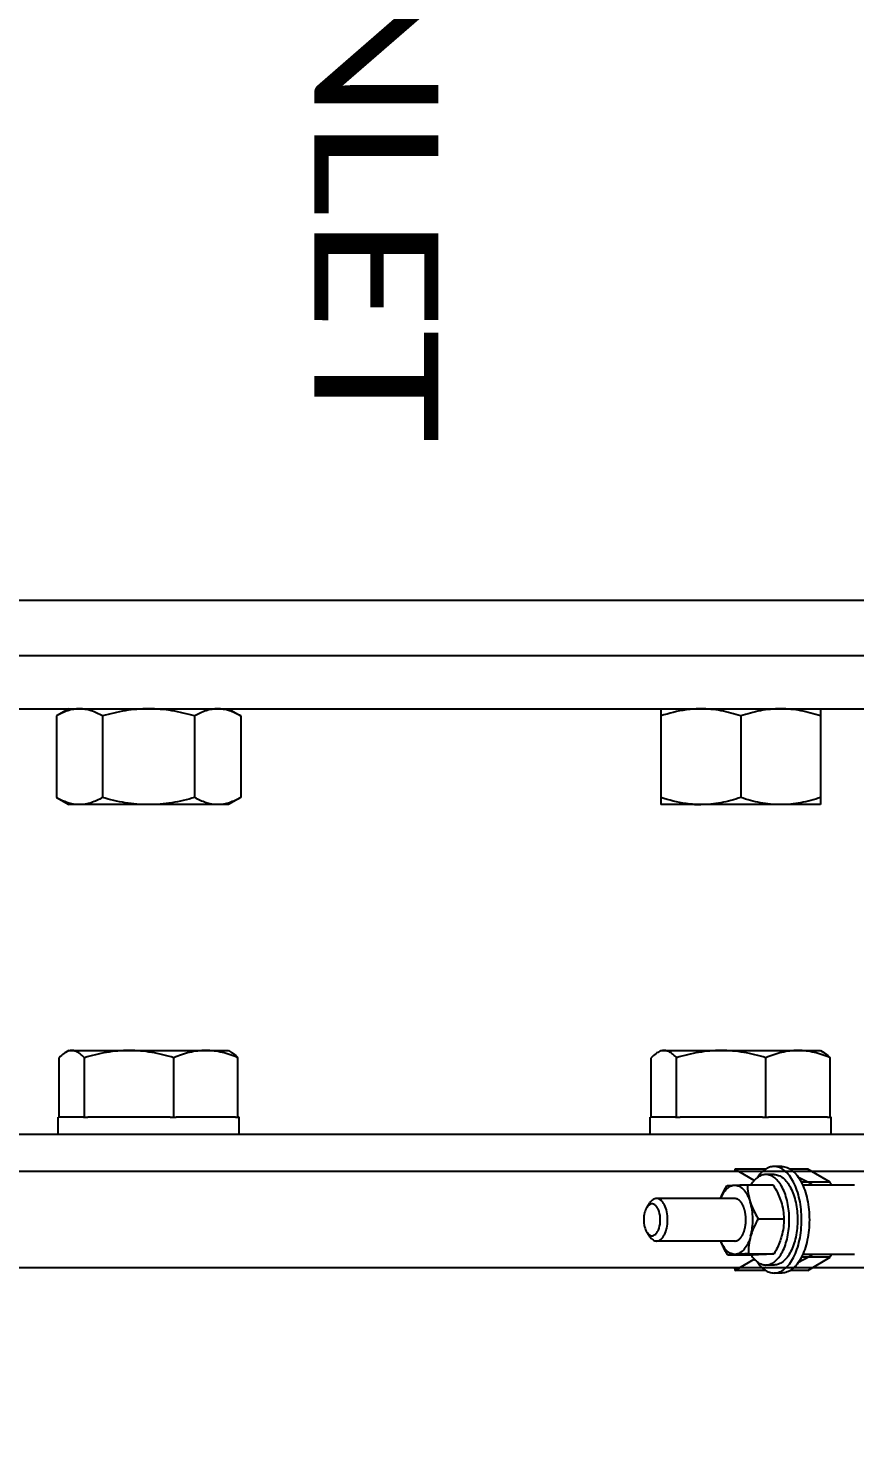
# Model space of a CAD drawing. Header units: millimetres. Extents: x 0 to 7169, y -1866 to 3918.
# Drawn here: x 4273.2 to 4428.4, y -316.7 to -50 of the extents above; entities that cross this region are included whole.
import ezdxf
from ezdxf.enums import TextEntityAlignment as Align

# ---------------------------------------------------------------- set-up
doc = ezdxf.new("R2010")
doc.units = ezdxf.units.MM
doc.header["$LTSCALE"] = 217.8
doc.header["$PDMODE"] = 3
doc.header["$PDSIZE"] = 8
doc.layers.get('0').update_dxf_attribs({"linetype": 'CONTINUOUS'})
doc.layers.get('Defpoints').update_dxf_attribs({"linetype": 'CONTINUOUS'})
doc.layers.add('00_BUW_DATUM', color=7, linetype='CONTINUOUS')
doc.layers.add('02___PRT_ALL_AXES', color=7, linetype='CONTINUOUS')
doc.styles.get("Standard").update_dxf_attribs({"font": 'calibri.ttf'})
doc.dimstyles.new('DIMSTYLE_2', dxfattribs={"dimtxt": 33.333333, "dimasz": 23.333333, "dimexe": 1.5, "dimexo": 1, "dimgap": 1.25, "dimtad": 1, "dimdsep": 46, "dimtxsty": 'Standard', "dimblk": '_FILLED', "dimblk1": '_FILLED', "dimblk2": '_FILLED', "dimcen": 0.09, "dimazin": 2, "dimtp": 0.01, "dimtm": 0.01, "dimtfac": 1, "dimtofl": 0, "dimtmove": 0, "dimatfit": 3, "dimldrblk": '_FILLED', "dimfxl": 1, "dimtolj": 1, "dimarcsym": 0})
doc.dimstyles.new('DIMSTYLE_3', dxfattribs={"dimtxt": 33.333333, "dimasz": 23.333333, "dimexe": 1.5, "dimexo": 1, "dimgap": 1.25, "dimtad": 1, "dimdec": 0, "dimdsep": 46, "dimtxsty": 'Standard', "dimblk": '_FILLED', "dimblk1": '_FILLED', "dimblk2": '_FILLED', "dimcen": 0.09, "dimazin": 2, "dimtp": 0.01, "dimtm": 0.01, "dimtfac": 1, "dimtdec": 0, "dimtofl": 0, "dimtmove": 0, "dimatfit": 3, "dimldrblk": '_FILLED', "dimfxl": 1, "dimtolj": 1, "dimarcsym": 0})

# ---------------------------------------------------------------- blocks, each defined once
blk = doc.blocks.new('_FILLED')
at = {"color": 0, "linetype": 'ByBlock'}
blk.add_solid([(0, 0), (-1, 0.214), (-1, -0.214)], dxfattribs=at)
blk = doc.blocks.new('*D309')
at = {"color": 0, "linetype": 'Continuous', "lineweight": -2}
for p, q in [((4297.96, -167.85), (4645.58, -167.85)), ((4644.08, -191.19), (4644.08, -245.65)), ((4644.07, -268.98), (4642.58, -268.98))]:
    blk.add_line(p, q, dxfattribs=at)
at = {"layer": 'Defpoints', "color": 0}
for p in [(4296.96, -167.85), (4644.08, -268.98), (4645.07, -268.98)]:
    blk.add_point(p, dxfattribs=at)
at = {"color": 0, "linetype": 'ByBlock', "lineweight": -2, "xscale": 23.3333333333, "yscale": 23.3333333333, "zscale": 23.3333333333}
for p, rotation in [((4644.08, -167.85), 90), ((4644.08, -268.98), 270)]:
    blk.add_blockref('_FILLED', p, dxfattribs=dict(at, rotation=rotation))
at = {"color": 0, "insert": (4598.39, -255.16), "char_height": 33.3333, "attachment_point": 1, "rotation": 90, "line_spacing_factor": 0.9}
blk.add_mtext('\\A1;\\A1;100', dxfattribs=at)
blk = doc.blocks.new('*D313')
at = {"color": 0, "linetype": 'Continuous', "lineweight": -2}
for p, q in [((4291.1, -167.85), (4792.54, -167.85)), ((4791.04, -191.19), (4791.04, -1344.52)), ((4578.78, -1367.85), (4792.54, -1367.85))]:
    blk.add_line(p, q, dxfattribs=at)
at = {"layer": 'Defpoints', "color": 0}
for p in [(4290.1, -167.85), (4577.78, -1367.85), (4791.04, -1367.85)]:
    blk.add_point(p, dxfattribs=at)
at = {"color": 0, "linetype": 'ByBlock', "lineweight": -2, "xscale": 23.3333333333, "yscale": 23.3333333333, "zscale": 23.3333333333}
for p, rotation in [((4791.04, -167.85), 90), ((4791.04, -1367.85), 270)]:
    blk.add_blockref('_FILLED', p, dxfattribs=dict(at, rotation=rotation))
at = {"color": 0, "insert": (4745.35, -847.12), "char_height": 33.3333, "attachment_point": 1, "rotation": 90, "line_spacing_factor": 0.9}
blk.add_mtext('\\A1;1200{\\A1; }', dxfattribs=at)
blk = doc.blocks.new('*D315')
at = {"color": 0, "linetype": 'Continuous', "lineweight": -2}
for p, q in [((4073.28, -172.53), (4073.28, 236.91)), ((4494.95, 235.41), (4096.62, 235.41)), ((4518.28, -171.19), (4518.28, 236.91))]:
    blk.add_line(p, q, dxfattribs=at)
at = {"layer": 'Defpoints', "color": 0}
for p in [(4073.28, 235.41), (4518.28, -172.19), (4073.28, -173.53)]:
    blk.add_point(p, dxfattribs=at)
at = {"color": 0, "linetype": 'ByBlock', "lineweight": -2, "xscale": 23.3333333333, "yscale": 23.3333333333, "zscale": 23.3333333333, "rotation": 180}
blk.add_blockref('_FILLED', (4073.28, 235.41), dxfattribs=at)
at = {"color": 0, "linetype": 'ByBlock', "lineweight": -2, "xscale": 23.3333333333, "yscale": 23.3333333333, "zscale": 23.3333333333}
blk.add_blockref('_FILLED', (4518.28, 235.41), dxfattribs=at)
at = {"color": 0, "insert": (4313.63, 281.11), "char_height": 33.333, "attachment_point": 2, "line_spacing_factor": 0.9}
blk.add_mtext('\\A1;%%c445', dxfattribs=at)
blk = doc.blocks.new('*D316')
at = {"color": 0, "linetype": 'Continuous', "lineweight": -2}
for p, q in [((4050.78, -161.19), (4050.78, 325.83)), ((4540.78, -161.19), (4540.78, 325.83)), ((4517.45, 324.33), (4074.12, 324.33))]:
    blk.add_line(p, q, dxfattribs=at)
at = {"layer": 'Defpoints', "color": 0}
for p in [(4050.78, 324.33), (4050.78, -162.19), (4540.78, -162.19)]:
    blk.add_point(p, dxfattribs=at)
at = {"color": 0, "linetype": 'ByBlock', "lineweight": -2, "xscale": 23.3333333333, "yscale": 23.3333333333, "zscale": 23.3333333333, "rotation": 180}
blk.add_blockref('_FILLED', (4050.78, 324.33), dxfattribs=at)
at = {"color": 0, "linetype": 'ByBlock', "lineweight": -2, "xscale": 23.3333333333, "yscale": 23.3333333333, "zscale": 23.3333333333}
blk.add_blockref('_FILLED', (4540.78, 324.33), dxfattribs=at)
at = {"color": 0, "insert": (4308.72, 370.02), "char_height": 33.333, "attachment_point": 2, "line_spacing_factor": 0.9}
blk.add_mtext('\\A1;%%c490', dxfattribs=at)

msp = doc.modelspace()

# ---------------------------------------------------------------- linework, layer by layer
at = {"color": 0, "linetype": 'Continuous'}
for p, q in [((4085.419, -157.432), (4507.919, -157.432)), ((4283.537, -254.555), (4284.399, -254.555)), ((4299.863, -254.555), (4300.989, -254.555)), ((4312.111, -254.555), (4312.582, -254.555)), ((4394.787, -254.555), (4395.649, -254.555)), ((4411.113, -254.555), (4412.239, -254.555)), ((4423.361, -254.555), (4423.832, -254.555)), ((4414.752, -263.855), (4413.298, -263.855)), ((4405.943, -264.345), (4405.872, -264.804)), ((4409.58, -266.471), (4405.943, -264.345)), ((4411.729, -264.345), (4405.943, -264.345)), ((4413.298, -265.355), (4411.759, -265.355)), ((4419.627, -264.345), (4416.321, -264.345)), ((4423.84, -266.808), (4419.627, -264.345)), ((4423.84, -266.808), (4418.428, -266.808)), ((4428.436, -267.355), (4418.676, -267.355)), ((4389.436, -271.468), (4389.977, -270.673)), ((4405.943, -269.855), (4391.233, -269.855)), ((4389.436, -276.242), (4389.977, -277.037)), ((4405.943, -277.855), (4391.233, -277.855)), ((4405.943, -283.365), (4409.58, -281.238)), ((4413.298, -282.355), (4411.759, -282.355)), ((4423.84, -280.902), (4418.428, -280.902)), ((4428.436, -280.355), (4418.676, -280.355)), ((4419.627, -283.365), (4423.84, -280.902)), ((4405.872, -282.906), (4405.943, -283.365)), ((4411.729, -283.365), (4405.943, -283.365)), ((4414.752, -283.855), (4413.298, -283.855)), ((4419.627, -283.365), (4416.321, -283.365))]:
    msp.add_line(p, q, dxfattribs=at)
for points, knots in [([(4413.298, -263.855), (4413.01, -263.855), (4412.409, -263.955), (4411.559, -264.386), (4410.771, -265.073), (4410.322, -265.652), (4410.109, -265.974)], [0, 0, 0, 0, 0.2176294, 0.4503495, 0.7092371, 1, 1, 1, 1]), ([(4413.298, -283.855), (4413.641, -283.855), (4414.365, -283.71), (4415.358, -283.101), (4416.252, -282.149), (4417.026, -280.892), (4417.658, -279.376), (4418.127, -277.655), (4418.416, -275.791), (4418.513, -273.855), (4418.416, -271.919), (4418.127, -270.055), (4417.658, -268.334), (4417.026, -266.818), (4416.252, -265.561), (4415.358, -264.609), (4414.365, -264), (4413.641, -263.855), (4413.298, -263.855)], [0, 0, 0, 0, 0.0421539, 0.0882937, 0.1410156, 0.2012625, 0.2687146, 0.3421986, 0.4199837, 0.5000002, 0.5800166, 0.6578014, 0.7312851, 0.7987371, 0.858984, 0.9117059, 0.957846, 1, 1, 1, 1]), ([(4414.752, -263.855), (4415.095, -263.855), (4415.819, -264), (4416.812, -264.609), (4417.706, -265.561), (4418.48, -266.818), (4419.112, -268.334), (4419.752, -270.682), (4419.934, -272.573), (4419.934, -273.855)], [0, 0, 0, 0, 0.0843441, 0.1766642, 0.2821541, 0.4026997, 0.5376629, 0.6846942, 1, 1, 1, 1]), ([(4411.759, -265.355), (4411.507, -265.355), (4410.981, -265.445), (4410.24, -265.832), (4409.555, -266.447), (4409.168, -266.965), (4408.985, -267.252)], [0, 0, 0, 0, 0.2163887, 0.4485529, 0.7078813, 1, 1, 1, 1]), ([(4411.759, -282.355), (4412.05, -282.355), (4412.666, -282.232), (4413.51, -281.714), (4414.27, -280.905), (4414.927, -279.837), (4415.465, -278.548), (4415.863, -277.085), (4416.109, -275.501), (4416.192, -273.855), (4416.109, -272.209), (4415.863, -270.625), (4415.465, -269.162), (4414.927, -267.873), (4414.27, -266.805), (4413.51, -265.996), (4412.666, -265.478), (4412.05, -265.355), (4411.759, -265.355)], [0, 0, 0, 0, 0.0421539, 0.0882937, 0.1410156, 0.2012625, 0.2687146, 0.3421986, 0.4199837, 0.5000002, 0.5800166, 0.6578014, 0.7312851, 0.7987371, 0.858984, 0.9117059, 0.957846, 1, 1, 1, 1]), ([(4413.298, -265.355), (4413.59, -265.355), (4414.205, -265.478), (4415.049, -265.996), (4415.809, -266.805), (4416.467, -267.873), (4417.004, -269.162), (4417.548, -271.158), (4417.703, -272.765), (4417.703, -273.855)], [0, 0, 0, 0, 0.0843441, 0.1766642, 0.2821541, 0.4026997, 0.5376629, 0.6846942, 1, 1, 1, 1]), ([(4424.077, -267.36), (4424.055, -267.317), (4423.968, -267.136), (4423.892, -266.951), (4423.84, -266.808)], [0, 0, 0, 0, 0.2423313, 1, 1, 1, 1]), ([(4389.435, -271.469), (4389.223, -271.782), (4388.92, -272.564), (4388.825, -273.386), (4388.823, -273.828)], [0, 0, 0, 0, 0.4610036, 1, 1, 1, 1]), ([(4391.932, -273.882), (4391.935, -273.346), (4391.837, -272.566), (4391.469, -271.666), (4391.121, -271.177), (4390.698, -270.875), (4390.026, -270.809), (4389.622, -271.194), (4389.435, -271.469)], [0, 0, 0, 0, 0.3335963, 0.4788397, 0.6016822, 0.7030066, 0.7929103, 1, 1, 1, 1]), ([(4391.233, -269.855), (4391.001, -269.855), (4390.484, -270.04), (4390.136, -270.439), (4389.977, -270.673)], [0, 0, 0, 0, 0.4501157, 1, 1, 1, 1]), ([(4393.306, -273.891), (4393.308, -273.374), (4393.216, -272.394), (4392.856, -271.259), (4392.42, -270.545), (4392.061, -270.16), (4391.662, -269.914), (4391.371, -269.855), (4391.233, -269.855)], [0, 0, 0, 0, 0.3153295, 0.5970882, 0.7178112, 0.8234035, 0.915729, 1, 1, 1, 1]), ([(4408.015, -273.753), (4408.011, -273.689), (4408.002, -273.563), (4407.988, -273.372), (4407.977, -273.214), (4407.969, -273.103), (4407.965, -273.039), (4407.962, -272.992), (4407.959, -272.952), (4407.957, -272.92), (4407.955, -272.901), (4407.954, -272.885), (4407.951, -272.87), (4407.946, -272.843), (4407.936, -272.791), (4407.922, -272.716), (4407.899, -272.596), (4407.876, -272.476), (4407.852, -272.356), (4407.838, -272.281), (4407.826, -272.221), (4407.818, -272.176), (4407.809, -272.131), (4407.803, -272.097), (4407.798, -272.074), (4407.796, -272.059), (4407.79, -272.043), (4407.783, -272.023), (4407.774, -271.996), (4407.763, -271.962), (4407.745, -271.908), (4407.722, -271.841), (4407.686, -271.734), (4407.65, -271.626), (4407.614, -271.519), (4407.591, -271.452), (4407.573, -271.398), (4407.562, -271.365), (4407.554, -271.341), (4407.55, -271.329), (4407.548, -271.323), (4407.545, -271.317), (4407.541, -271.31), (4407.535, -271.299), (4407.525, -271.279), (4407.51, -271.251), (4407.486, -271.207), (4407.457, -271.151), (4407.421, -271.083), (4407.386, -271.016), (4407.35, -270.949), (4407.315, -270.882), (4407.285, -270.826), (4407.261, -270.781), (4407.246, -270.753), (4407.236, -270.733), (4407.23, -270.722), (4407.226, -270.715), (4407.224, -270.709), (4407.22, -270.705), (4407.214, -270.697), (4407.201, -270.683), (4407.183, -270.661), (4407.162, -270.636), (4407.14, -270.61), (4407.112, -270.576), (4407.062, -270.516), (4407.004, -270.447), (4406.947, -270.379), (4406.911, -270.336), (4406.882, -270.302), (4406.864, -270.281), (4406.85, -270.263), (4406.839, -270.251), (4406.831, -270.239), (4406.823, -270.235), (4406.815, -270.229), (4406.805, -270.223), (4406.789, -270.212), (4406.77, -270.199), (4406.746, -270.184), (4406.715, -270.163), (4406.676, -270.137), (4406.629, -270.106), (4406.582, -270.074), (4406.535, -270.043), (4406.495, -270.017), (4406.464, -269.996), (4406.44, -269.98), (4406.423, -269.969), (4406.411, -269.961), (4406.405, -269.957), (4406.4, -269.953), (4406.396, -269.953), (4406.392, -269.952), (4406.387, -269.951), (4406.378, -269.949), (4406.364, -269.946), (4406.343, -269.941), (4406.318, -269.936), (4406.285, -269.929), (4406.243, -269.92), (4406.193, -269.909), (4406.126, -269.894), (4406.043, -269.876), (4405.976, -269.862), (4405.943, -269.855)], [0, 0, 0, 0, 0.03125, 0.0625, 0.09375, 0.109375, 0.1171875, 0.125, 0.1328125, 0.1367188, 0.140625, 0.1425781, 0.1445312, 0.1484375, 0.15625, 0.171875, 0.1875, 0.21875, 0.234375, 0.25, 0.2578125, 0.265625, 0.2734375, 0.28125, 0.2832031, 0.2851562, 0.2890625, 0.2929688, 0.296875, 0.3046875, 0.3125, 0.328125, 0.34375, 0.375, 0.390625, 0.40625, 0.4140625, 0.421875, 0.4257812, 0.4277344, 0.4287109, 0.4296875, 0.4316406, 0.4335938, 0.4375, 0.4453125, 0.453125, 0.46875, 0.484375, 0.5, 0.515625, 0.53125, 0.546875, 0.5546875, 0.5625, 0.5664062, 0.5683594, 0.5703125, 0.5712891, 0.5722656, 0.5742188, 0.578125, 0.5859375, 0.59375, 0.6015625, 0.609375, 0.625, 0.65625, 0.671875, 0.6875, 0.6953125, 0.703125, 0.7070312, 0.7109375, 0.7148438, 0.7167969, 0.71875, 0.7226562, 0.7265625, 0.734375, 0.7421875, 0.75, 0.765625, 0.78125, 0.796875, 0.8125, 0.828125, 0.8359375, 0.84375, 0.8515625, 0.8535156, 0.8554688, 0.8574219, 0.8583984, 0.859375, 0.8613281, 0.8632812, 0.8671875, 0.875, 0.8828125, 0.890625, 0.90625, 0.921875, 0.9375, 0.96875, 1, 1, 1, 1]), ([(4388.823, -273.828), (4388.821, -274.28), (4388.912, -275.12), (4389.218, -275.922), (4389.435, -276.241)], [0, 0, 0, 0, 0.538992, 1, 1, 1, 1]), ([(4389.435, -276.241), (4389.621, -276.515), (4390.02, -276.896), (4390.686, -276.839), (4391.108, -276.546), (4391.456, -276.067), (4391.827, -275.182), (4391.93, -274.412), (4391.932, -273.882)], [0, 0, 0, 0, 0.2080486, 0.2981599, 0.3992767, 0.5216479, 0.6664145, 1, 1, 1, 1]), ([(4391.233, -277.855), (4391.369, -277.855), (4391.657, -277.798), (4392.052, -277.557), (4392.408, -277.18), (4392.842, -276.481), (4393.205, -275.365), (4393.303, -274.4), (4393.306, -273.891)], [0, 0, 0, 0, 0.0845196, 0.1769544, 0.2824744, 0.4029894, 0.6843222, 1, 1, 1, 1]), ([(4405.943, -277.855), (4405.977, -277.848), (4406.028, -277.839), (4406.097, -277.825), (4406.148, -277.815), (4406.199, -277.806), (4406.242, -277.797), (4406.276, -277.791), (4406.297, -277.787), (4406.314, -277.783), (4406.327, -277.781), (4406.338, -277.779), (4406.345, -277.778), (4406.35, -277.777), (4406.353, -277.776), (4406.356, -277.774), (4406.36, -277.772), (4406.367, -277.767), (4406.377, -277.761), (4406.39, -277.754), (4406.406, -277.744), (4406.427, -277.732), (4406.459, -277.713), (4406.5, -277.688), (4406.55, -277.659), (4406.599, -277.63), (4406.64, -277.606), (4406.673, -277.586), (4406.693, -277.574), (4406.71, -277.564), (4406.722, -277.557), (4406.732, -277.551), (4406.739, -277.547), (4406.743, -277.544), (4406.746, -277.543), (4406.749, -277.539), (4406.753, -277.536), (4406.76, -277.529), (4406.769, -277.519), (4406.78, -277.507), (4406.795, -277.491), (4406.814, -277.471), (4406.844, -277.44), (4406.882, -277.4), (4406.927, -277.353), (4406.973, -277.305), (4407.01, -277.266), (4407.04, -277.234), (4407.059, -277.215), (4407.074, -277.199), (4407.086, -277.187), (4407.095, -277.177), (4407.102, -277.17), (4407.105, -277.166), (4407.108, -277.164), (4407.111, -277.159), (4407.114, -277.154), (4407.12, -277.145), (4407.128, -277.131), (4407.138, -277.115), (4407.151, -277.094), (4407.167, -277.068), (4407.194, -277.025), (4407.227, -276.972), (4407.266, -276.908), (4407.306, -276.845), (4407.339, -276.792), (4407.365, -276.749), (4407.385, -276.717), (4407.401, -276.691), (4407.413, -276.672), (4407.419, -276.661), (4407.424, -276.654), (4407.428, -276.644), (4407.434, -276.631), (4407.443, -276.608), (4407.456, -276.576), (4407.472, -276.537), (4407.494, -276.486), (4407.521, -276.421), (4407.553, -276.344), (4407.585, -276.266), (4407.612, -276.201), (4407.633, -276.15), (4407.649, -276.111), (4407.663, -276.079), (4407.672, -276.056), (4407.677, -276.043), (4407.682, -276.034), (4407.684, -276.022), (4407.689, -276.008), (4407.695, -275.982), (4407.705, -275.945), (4407.717, -275.901), (4407.733, -275.842), (4407.752, -275.769), (4407.776, -275.68), (4407.8, -275.592), (4407.819, -275.519), (4407.835, -275.46), (4407.847, -275.416), (4407.857, -275.379), (4407.864, -275.353), (4407.867, -275.338), (4407.871, -275.328), (4407.872, -275.315), (4407.875, -275.299), (4407.879, -275.271), (4407.885, -275.23), (4407.892, -275.182), (4407.901, -275.117), (4407.913, -275.036), (4407.927, -274.939), (4407.942, -274.841), (4407.954, -274.76), (4407.963, -274.695), (4407.97, -274.647), (4407.976, -274.606), (4407.98, -274.578), (4407.983, -274.562), (4407.985, -274.55), (4407.985, -274.537), (4407.986, -274.521), (4407.987, -274.491), (4407.988, -274.45), (4407.99, -274.4), (4407.993, -274.334), (4407.996, -274.251), (4408.001, -274.118), (4408.008, -273.952), (4408.013, -273.819), (4408.015, -273.753)], [0, 0, 0, 0, 0.03125, 0.046875, 0.0625, 0.078125, 0.09375, 0.1015625, 0.109375, 0.1132812, 0.1171875, 0.1210938, 0.1230469, 0.1240234, 0.125, 0.1259766, 0.1269531, 0.1289062, 0.1328125, 0.1367188, 0.140625, 0.1484375, 0.15625, 0.171875, 0.1875, 0.203125, 0.21875, 0.2265625, 0.234375, 0.2382812, 0.2421875, 0.2460938, 0.2480469, 0.2490234, 0.25, 0.2509766, 0.2519531, 0.2539062, 0.2578125, 0.2617188, 0.265625, 0.2734375, 0.28125, 0.296875, 0.3125, 0.328125, 0.34375, 0.3515625, 0.359375, 0.3632812, 0.3671875, 0.3710938, 0.3730469, 0.3740234, 0.375, 0.3759766, 0.3769531, 0.3789062, 0.3828125, 0.3867188, 0.390625, 0.3984375, 0.40625, 0.421875, 0.4375, 0.453125, 0.46875, 0.4765625, 0.484375, 0.4921875, 0.4960938, 0.4980469, 0.5, 0.5019531, 0.5039062, 0.5078125, 0.515625, 0.5234375, 0.53125, 0.546875, 0.5625, 0.578125, 0.59375, 0.6015625, 0.609375, 0.6171875, 0.6210938, 0.6230469, 0.625, 0.6269531, 0.6289062, 0.6328125, 0.640625, 0.6484375, 0.65625, 0.671875, 0.6875, 0.703125, 0.71875, 0.7265625, 0.734375, 0.7421875, 0.7460938, 0.7480469, 0.75, 0.7519531, 0.7539062, 0.7578125, 0.765625, 0.7734375, 0.78125, 0.796875, 0.8125, 0.828125, 0.84375, 0.8515625, 0.859375, 0.8671875, 0.8710938, 0.8730469, 0.875, 0.8769531, 0.8789062, 0.8828125, 0.890625, 0.8984375, 0.90625, 0.921875, 0.9375, 0.96875, 1, 1, 1, 1]), ([(4417.703, -273.855), (4417.703, -274.945), (4417.548, -276.552), (4417.004, -278.548), (4416.467, -279.837), (4415.809, -280.905), (4415.049, -281.714), (4414.205, -282.232), (4413.59, -282.355), (4413.298, -282.355)], [0, 0, 0, 0, 0.3153058, 0.4623371, 0.5973003, 0.7178459, 0.8233358, 0.9156559, 1, 1, 1, 1]), ([(4419.934, -273.855), (4419.934, -275.137), (4419.752, -277.028), (4419.112, -279.376), (4418.48, -280.892), (4417.706, -282.149), (4416.812, -283.101), (4415.819, -283.71), (4415.095, -283.855), (4414.752, -283.855)], [0, 0, 0, 0, 0.3153058, 0.4623371, 0.5973003, 0.7178459, 0.8233358, 0.9156559, 1, 1, 1, 1]), ([(4389.977, -277.037), (4390.136, -277.271), (4390.484, -277.67), (4391.001, -277.855), (4391.233, -277.855)], [0, 0, 0, 0, 0.5498858, 1, 1, 1, 1]), ([(4408.985, -280.458), (4409.168, -280.745), (4409.555, -281.262), (4410.24, -281.878), (4410.981, -282.265), (4411.507, -282.355), (4411.759, -282.355)], [0, 0, 0, 0, 0.2921187, 0.5514472, 0.7836113, 1, 1, 1, 1]), ([(4410.109, -281.736), (4410.322, -282.058), (4410.771, -282.637), (4411.559, -283.324), (4412.409, -283.755), (4413.01, -283.855), (4413.298, -283.855)], [0, 0, 0, 0, 0.290763, 0.5496507, 0.7823707, 1, 1, 1, 1]), ([(4423.84, -280.902), (4423.857, -280.853), (4423.928, -280.666), (4424.01, -280.483), (4424.077, -280.35)], [0, 0, 0, 0, 0.2575174, 1, 1, 1, 1])]:
    msp.add_open_spline(points, degree=3, knots=knots, dxfattribs=at)
at = {"layer": '00_BUW_DATUM', "color": 0, "linetype": 'Continuous'}
for p, q in [((4280.785, -177.855), (4278.464, -179.195)), ((4310.785, -177.855), (4313.105, -179.195)), ((4392.035, -177.855), (4392.035, -195.855)), ((4422.035, -177.855), (4422.035, -195.855)), ((4278.464, -179.195), (4278.464, -194.515)), ((4287.124, -179.195), (4287.124, -194.515)), ((4304.445, -179.195), (4304.445, -194.515)), ((4313.105, -179.195), (4313.105, -194.515)), ((4407.035, -179.195), (4407.035, -194.515)), ((4278.464, -194.515), (4280.785, -195.855)), ((4313.105, -194.515), (4310.785, -195.855)), ((4310.785, -195.855), (4280.785, -195.855)), ((4422.035, -195.855), (4392.035, -195.855)), ((4280.785, -242.055), (4280.189, -242.399)), ((4280.785, -242.055), (4310.785, -242.055)), ((4310.785, -242.055), (4311.38, -242.399)), ((4392.035, -242.055), (4391.439, -242.399)), ((4392.035, -242.055), (4422.035, -242.055)), ((4422.035, -242.055), (4422.63, -242.399)), ((4278.987, -254.555), (4278.987, -243.395)), ((4283.728, -254.555), (4283.728, -243.395)), ((4300.526, -254.555), (4300.526, -243.395)), ((4312.582, -254.555), (4312.582, -243.395)), ((4390.237, -254.555), (4390.237, -243.395)), ((4394.978, -254.555), (4394.978, -243.395)), ((4411.776, -254.555), (4411.776, -243.395)), ((4423.832, -254.555), (4423.832, -243.395)), ((4283.537, -254.555), (4278.785, -254.555)), ((4278.785, -257.855), (4278.785, -254.555)), ((4299.863, -254.555), (4284.399, -254.555)), ((4312.111, -254.555), (4300.989, -254.555)), ((4312.785, -254.555), (4312.582, -254.555)), ((4312.785, -257.855), (4312.785, -254.555)), ((4394.787, -254.555), (4390.035, -254.555)), ((4390.035, -257.855), (4390.035, -254.555)), ((4411.113, -254.555), (4395.649, -254.555)), ((4423.361, -254.555), (4412.239, -254.555)), ((4424.035, -254.555), (4423.832, -254.555)), ((4424.035, -257.855), (4424.035, -254.555)), ((4408.298, -267.261), (4413.12, -267.261)), ((4410.328, -273.663), (4415.151, -273.663)), ((4404.582, -280.449), (4409.404, -280.449)), ((4408.47, -280.257), (4413.292, -280.257))]:
    msp.add_line(p, q, dxfattribs=at)
for centre, start, end in [((4399.537, -197.469), 90.00674, 93.39443), ((4399.537, -176.241), 266.60557, 269.99326)]:
    msp.add_arc(centre, 19.614, start, end, dxfattribs=at)
for points, knots in [([(4282.794, -177.855), (4282.055, -177.855), (4280.525, -178.132), (4279.144, -178.802), (4278.464, -179.195)], [0, 0, 0, 0, 0.4850689, 1, 1, 1, 1]), ([(4287.124, -179.195), (4286.445, -178.802), (4285.063, -178.132), (4283.534, -177.855), (4282.794, -177.855)], [0, 0, 0, 0, 0.5149311, 1, 1, 1, 1]), ([(4295.785, -177.855), (4294.321, -177.855), (4291.388, -178.111), (4288.532, -178.789), (4287.124, -179.195)], [0, 0, 0, 0, 0.4998957, 1, 1, 1, 1]), ([(4304.445, -179.195), (4303.038, -178.789), (4300.181, -178.111), (4297.249, -177.855), (4295.785, -177.855)], [0, 0, 0, 0, 0.5001043, 1, 1, 1, 1]), ([(4308.775, -177.855), (4308.036, -177.855), (4306.506, -178.132), (4305.125, -178.802), (4304.445, -179.195)], [0, 0, 0, 0, 0.4850689, 1, 1, 1, 1]), ([(4313.105, -179.195), (4312.425, -178.802), (4311.044, -178.132), (4309.514, -177.855), (4308.775, -177.855)], [0, 0, 0, 0, 0.5149311, 1, 1, 1, 1]), ([(4398.376, -177.889), (4397.838, -177.921), (4395.685, -178.137), (4393.575, -178.681), (4392.035, -179.195)], [0, 0, 0, 0, 0.249105, 1, 1, 1, 1]), ([(4407.035, -179.195), (4405.822, -178.79), (4403.357, -178.113), (4400.804, -177.855), (4399.535, -177.855)], [0, 0, 0, 0, 0.5018729, 1, 1, 1, 1]), ([(4414.535, -177.855), (4413.265, -177.855), (4410.713, -178.113), (4408.248, -178.79), (4407.035, -179.195)], [0, 0, 0, 0, 0.4981271, 1, 1, 1, 1]), ([(4422.035, -179.195), (4420.822, -178.79), (4418.357, -178.113), (4415.804, -177.855), (4414.535, -177.855)], [0, 0, 0, 0, 0.5018729, 1, 1, 1, 1]), ([(4282.794, -195.855), (4282.055, -195.855), (4280.525, -195.578), (4279.144, -194.908), (4278.464, -194.515)], [0, 0, 0, 0, 0.4850689, 1, 1, 1, 1]), ([(4287.124, -194.515), (4286.445, -194.908), (4285.063, -195.578), (4283.534, -195.855), (4282.794, -195.855)], [0, 0, 0, 0, 0.5149311, 1, 1, 1, 1]), ([(4295.785, -195.855), (4294.321, -195.855), (4291.388, -195.599), (4288.532, -194.921), (4287.124, -194.515)], [0, 0, 0, 0, 0.4998957, 1, 1, 1, 1]), ([(4304.445, -194.515), (4303.038, -194.921), (4300.181, -195.599), (4297.249, -195.855), (4295.785, -195.855)], [0, 0, 0, 0, 0.5001043, 1, 1, 1, 1]), ([(4308.775, -195.855), (4308.036, -195.855), (4306.506, -195.578), (4305.125, -194.908), (4304.445, -194.515)], [0, 0, 0, 0, 0.4850689, 1, 1, 1, 1]), ([(4313.105, -194.515), (4312.425, -194.908), (4311.044, -195.578), (4309.514, -195.855), (4308.775, -195.855)], [0, 0, 0, 0, 0.5149311, 1, 1, 1, 1]), ([(4398.376, -195.821), (4397.838, -195.789), (4395.685, -195.573), (4393.575, -195.029), (4392.035, -194.515)], [0, 0, 0, 0, 0.249105, 1, 1, 1, 1]), ([(4407.035, -194.515), (4405.822, -194.92), (4403.357, -195.597), (4400.804, -195.855), (4399.535, -195.855)], [0, 0, 0, 0, 0.5018729, 1, 1, 1, 1]), ([(4414.535, -195.855), (4413.265, -195.855), (4410.713, -195.597), (4408.248, -194.92), (4407.035, -194.515)], [0, 0, 0, 0, 0.4981271, 1, 1, 1, 1]), ([(4422.035, -194.515), (4420.822, -194.92), (4418.357, -195.597), (4415.804, -195.855), (4414.535, -195.855)], [0, 0, 0, 0, 0.5018729, 1, 1, 1, 1]), ([(4280.189, -242.399), (4280.085, -242.459), (4279.647, -242.744), (4279.263, -243.104), (4278.987, -243.395)], [0, 0, 0, 0, 0.2310069, 1, 1, 1, 1]), ([(4281.358, -242.055), (4281.26, -242.055), (4280.85, -242.086), (4280.458, -242.243), (4280.189, -242.399)], [0, 0, 0, 0, 0.2397778, 1, 1, 1, 1]), ([(4283.728, -243.395), (4283.544, -243.2), (4283.177, -242.845), (4282.589, -242.409), (4281.983, -242.124), (4281.56, -242.055), (4281.358, -242.055)], [0, 0, 0, 0, 0.2876594, 0.5479439, 0.7823335, 1, 1, 1, 1]), ([(4292.127, -242.055), (4290.707, -242.055), (4287.86, -242.311), (4285.092, -242.989), (4283.728, -243.395)], [0, 0, 0, 0, 0.4995577, 1, 1, 1, 1]), ([(4300.526, -243.395), (4299.162, -242.989), (4296.394, -242.311), (4293.547, -242.055), (4292.127, -242.055)], [0, 0, 0, 0, 0.5004423, 1, 1, 1, 1]), ([(4306.554, -242.055), (4305.531, -242.055), (4303.457, -242.318), (4301.492, -242.994), (4300.526, -243.395)], [0, 0, 0, 0, 0.4943637, 1, 1, 1, 1]), ([(4312.582, -243.395), (4311.616, -242.994), (4309.651, -242.318), (4307.577, -242.055), (4306.554, -242.055)], [0, 0, 0, 0, 0.5056364, 1, 1, 1, 1]), ([(4311.38, -242.399), (4311.485, -242.459), (4311.922, -242.744), (4312.306, -243.104), (4312.582, -243.395)], [0, 0, 0, 0, 0.2310069, 1, 1, 1, 1]), ([(4391.439, -242.399), (4391.335, -242.459), (4390.897, -242.744), (4390.513, -243.104), (4390.237, -243.395)], [0, 0, 0, 0, 0.2310069, 1, 1, 1, 1]), ([(4392.608, -242.055), (4392.51, -242.055), (4392.1, -242.086), (4391.708, -242.243), (4391.439, -242.399)], [0, 0, 0, 0, 0.2397778, 1, 1, 1, 1]), ([(4394.978, -243.395), (4394.794, -243.2), (4394.427, -242.845), (4393.839, -242.409), (4393.233, -242.124), (4392.81, -242.055), (4392.608, -242.055)], [0, 0, 0, 0, 0.2876594, 0.5479439, 0.7823335, 1, 1, 1, 1]), ([(4403.377, -242.055), (4401.957, -242.055), (4399.11, -242.311), (4396.342, -242.989), (4394.978, -243.395)], [0, 0, 0, 0, 0.4995577, 1, 1, 1, 1]), ([(4411.776, -243.395), (4410.412, -242.989), (4407.644, -242.311), (4404.797, -242.055), (4403.377, -242.055)], [0, 0, 0, 0, 0.5004423, 1, 1, 1, 1]), ([(4417.804, -242.055), (4416.781, -242.055), (4414.707, -242.318), (4412.742, -242.994), (4411.776, -243.395)], [0, 0, 0, 0, 0.4943637, 1, 1, 1, 1]), ([(4423.832, -243.395), (4422.866, -242.994), (4420.901, -242.318), (4418.827, -242.055), (4417.804, -242.055)], [0, 0, 0, 0, 0.5056364, 1, 1, 1, 1]), ([(4422.63, -242.399), (4422.735, -242.459), (4423.172, -242.744), (4423.556, -243.104), (4423.832, -243.395)], [0, 0, 0, 0, 0.2310069, 1, 1, 1, 1]), ([(4403.275, -269.855), (4403.351, -269.65), (4403.679, -268.827), (4404.082, -268.035), (4404.41, -267.453)], [0, 0, 0, 0, 0.2463221, 1, 1, 1, 1]), ([(4403.291, -269.848), (4403.434, -269.494), (4403.752, -268.851), (4404.366, -268.053), (4405.07, -267.519), (4405.605, -267.37), (4405.857, -267.357)], [0, 0, 0, 0, 0.3050716, 0.5703437, 0.7978897, 1, 1, 1, 1]), ([(4404.41, -267.453), (4404.5, -267.444), (4404.982, -267.403), (4405.465, -267.376), (4405.857, -267.357)], [0, 0, 0, 0, 0.1882975, 1, 1, 1, 1]), ([(4405.857, -267.357), (4406.033, -267.348), (4406.846, -267.311), (4407.66, -267.283), (4408.298, -267.261)], [0, 0, 0, 0, 0.2160399, 1, 1, 1, 1]), ([(4405.857, -267.357), (4406.004, -267.35), (4406.307, -267.374), (4406.749, -267.524), (4407.174, -267.784), (4407.733, -268.291), (4408.338, -269.182), (4408.672, -270.008), (4408.816, -270.462)], [0, 0, 0, 0, 0.0963708, 0.1962458, 0.3033501, 0.4202873, 0.6877785, 1, 1, 1, 1]), ([(4408.298, -267.261), (4408.312, -267.791), (4408.401, -268.874), (4408.649, -269.934), (4408.816, -270.462)], [0, 0, 0, 0, 0.4888754, 1, 1, 1, 1]), ([(4413.12, -267.261), (4413.277, -267.52), (4413.871, -268.541), (4414.366, -269.625), (4414.632, -270.462)], [0, 0, 0, 0, 0.2562295, 1, 1, 1, 1]), ([(4408.902, -276.96), (4409.048, -276.442), (4409.259, -275.356), (4409.348, -273.691), (4409.216, -272.037), (4408.977, -270.968), (4408.816, -270.462)], [0, 0, 0, 0, 0.2455088, 0.50243, 0.7580964, 1, 1, 1, 1]), ([(4408.816, -270.462), (4408.903, -270.736), (4409.305, -271.849), (4409.864, -272.899), (4410.328, -273.663)], [0, 0, 0, 0, 0.2432504, 1, 1, 1, 1]), ([(4414.632, -270.462), (4414.799, -270.99), (4415.047, -272.051), (4415.136, -273.134), (4415.151, -273.663)], [0, 0, 0, 0, 0.5111246, 1, 1, 1, 1]), ([(4410.328, -273.663), (4410.178, -273.93), (4409.61, -274.985), (4409.144, -276.101), (4408.902, -276.96)], [0, 0, 0, 0, 0.2553891, 1, 1, 1, 1]), ([(4415.151, -273.663), (4415.15, -274.208), (4415.091, -275.32), (4414.872, -276.415), (4414.718, -276.96)], [0, 0, 0, 0, 0.4900607, 1, 1, 1, 1]), ([(4408.902, -276.96), (4408.77, -277.431), (4408.456, -278.291), (4407.877, -279.236), (4407.334, -279.796), (4406.917, -280.097), (4406.481, -280.291), (4406.177, -280.346), (4406.029, -280.353)], [0, 0, 0, 0, 0.3112997, 0.5803251, 0.6982333, 0.8059066, 0.9054195, 1, 1, 1, 1]), ([(4408.902, -276.96), (4408.749, -277.505), (4408.529, -278.6), (4408.47, -279.713), (4408.47, -280.257)], [0, 0, 0, 0, 0.5099393, 1, 1, 1, 1]), ([(4414.718, -276.96), (4414.639, -277.242), (4414.269, -278.384), (4413.737, -279.467), (4413.292, -280.257)], [0, 0, 0, 0, 0.2441747, 1, 1, 1, 1]), ([(4404.582, -280.449), (4404.454, -280.238), (4403.965, -279.403), (4403.538, -278.529), (4403.282, -277.855)], [0, 0, 0, 0, 0.2545925, 1, 1, 1, 1]), ([(4406.029, -280.353), (4405.898, -280.359), (4405.63, -280.342), (4405.089, -280.182), (4404.433, -279.732), (4403.777, -278.907), (4403.441, -278.232), (4403.29, -277.859)], [0, 0, 0, 0, 0.0999925, 0.2028125, 0.4280481, 0.6926948, 1, 1, 1, 1]), ([(4406.029, -280.353), (4405.876, -280.36), (4405.393, -280.386), (4404.911, -280.418), (4404.582, -280.449)], [0, 0, 0, 0, 0.3166171, 1, 1, 1, 1]), ([(4408.47, -280.257), (4408.242, -280.265), (4407.428, -280.293), (4406.615, -280.324), (4406.029, -280.353)], [0, 0, 0, 0, 0.2796956, 1, 1, 1, 1]), ([(4411.845, -280.353), (4411.669, -280.361), (4410.856, -280.399), (4410.042, -280.427), (4409.404, -280.449)], [0, 0, 0, 0, 0.2160399, 1, 1, 1, 1]), ([(4413.292, -280.257), (4413.202, -280.266), (4412.72, -280.307), (4412.237, -280.334), (4411.845, -280.353)], [0, 0, 0, 0, 0.1882975, 1, 1, 1, 1])]:
    msp.add_open_spline(points, degree=3, knots=knots, dxfattribs=at)
at = {"layer": '02___PRT_ALL_AXES', "color": 0, "linetype": 'Continuous'}
for p, q in [((4050.785, -167.855), (4540.785, -167.855)), ((4050.785, -177.855), (4540.785, -177.855)), ((4540.785, -257.855), (4050.785, -257.855)), ((4451.756, -264.804), (3956.177, -264.804)), ((4417.797, -265.78), (4420.138, -266.999)), ((4420.138, -280.711), (4417.797, -281.93)), ((4451.756, -282.906), (3956.177, -282.906))]:
    msp.add_line(p, q, dxfattribs=at)
for points, knots in [([(4420.545, -267.343), (4420.514, -267.305), (4420.395, -267.172), (4420.253, -267.058), (4420.138, -266.999)], [0, 0, 0, 0, 0.2717372, 1, 1, 1, 1]), ([(4420.138, -280.711), (4420.174, -280.692), (4420.327, -280.6), (4420.457, -280.473), (4420.545, -280.367)], [0, 0, 0, 0, 0.2306089, 1, 1, 1, 1])]:
    msp.add_open_spline(points, degree=3, knots=knots, dxfattribs=at)

# ---------------------------------------------------------------- texts
at = {"color": 0, "linetype": 'Continuous', "width": 1.181322}
msp.add_text('AIR INLET', height=23.3333, rotation=270, dxfattribs=at).set_placement((4326.913, 41.232), (4326.913, -127.821), align=Align.FIT)

# ---------------------------------------------------------------- dimensions: what is measured, and where the dimension line sits
at = {"color": 0, "linetype": 'Continuous'}
for base, p1, p2, picture, middle in [((4050.785, 324.326), (4540.785, -162.188), (4050.785, -162.188), '*D316', (4308.718, 324.326)), ((4073.285, 235.413), (4518.285, -172.188), (4073.285, -173.528), '*D315', (4313.632, 235.413))]:
    dim = msp.add_linear_dim(base=base, p1=p1, p2=p2, angle=180, text='%%c<>', dimstyle='DIMSTYLE_2', dxfattribs=at)
    dim.commit()
    dim.dimension.update_dxf_attribs({"geometry": picture, "text_midpoint": middle, "dimtype": 160})
for base, p1, p2, text, dimstyle, picture, middle in [((4791.045, -1367.855), (4290.098, -167.855), (4577.78, -1367.855), '1200{\\A1; }', 'DIMSTYLE_2', '*D313', (4791.045, -790.18)), ((4644.08, -268.985), (4296.958, -167.855), (4645.069, -268.985), '\\A1;100', 'DIMSTYLE_3', '*D309', (4644.08, -218.374))]:
    dim = msp.add_linear_dim(base=base, p1=p1, p2=p2, angle=270, text=text, dimstyle=dimstyle, override={"dimtxsty": 'Standard'}, dxfattribs=at)
    dim.commit()
    dim.dimension.update_dxf_attribs({"geometry": picture, "text_midpoint": middle, "dimtype": 160})

doc.saveas('drawing.dxf')
